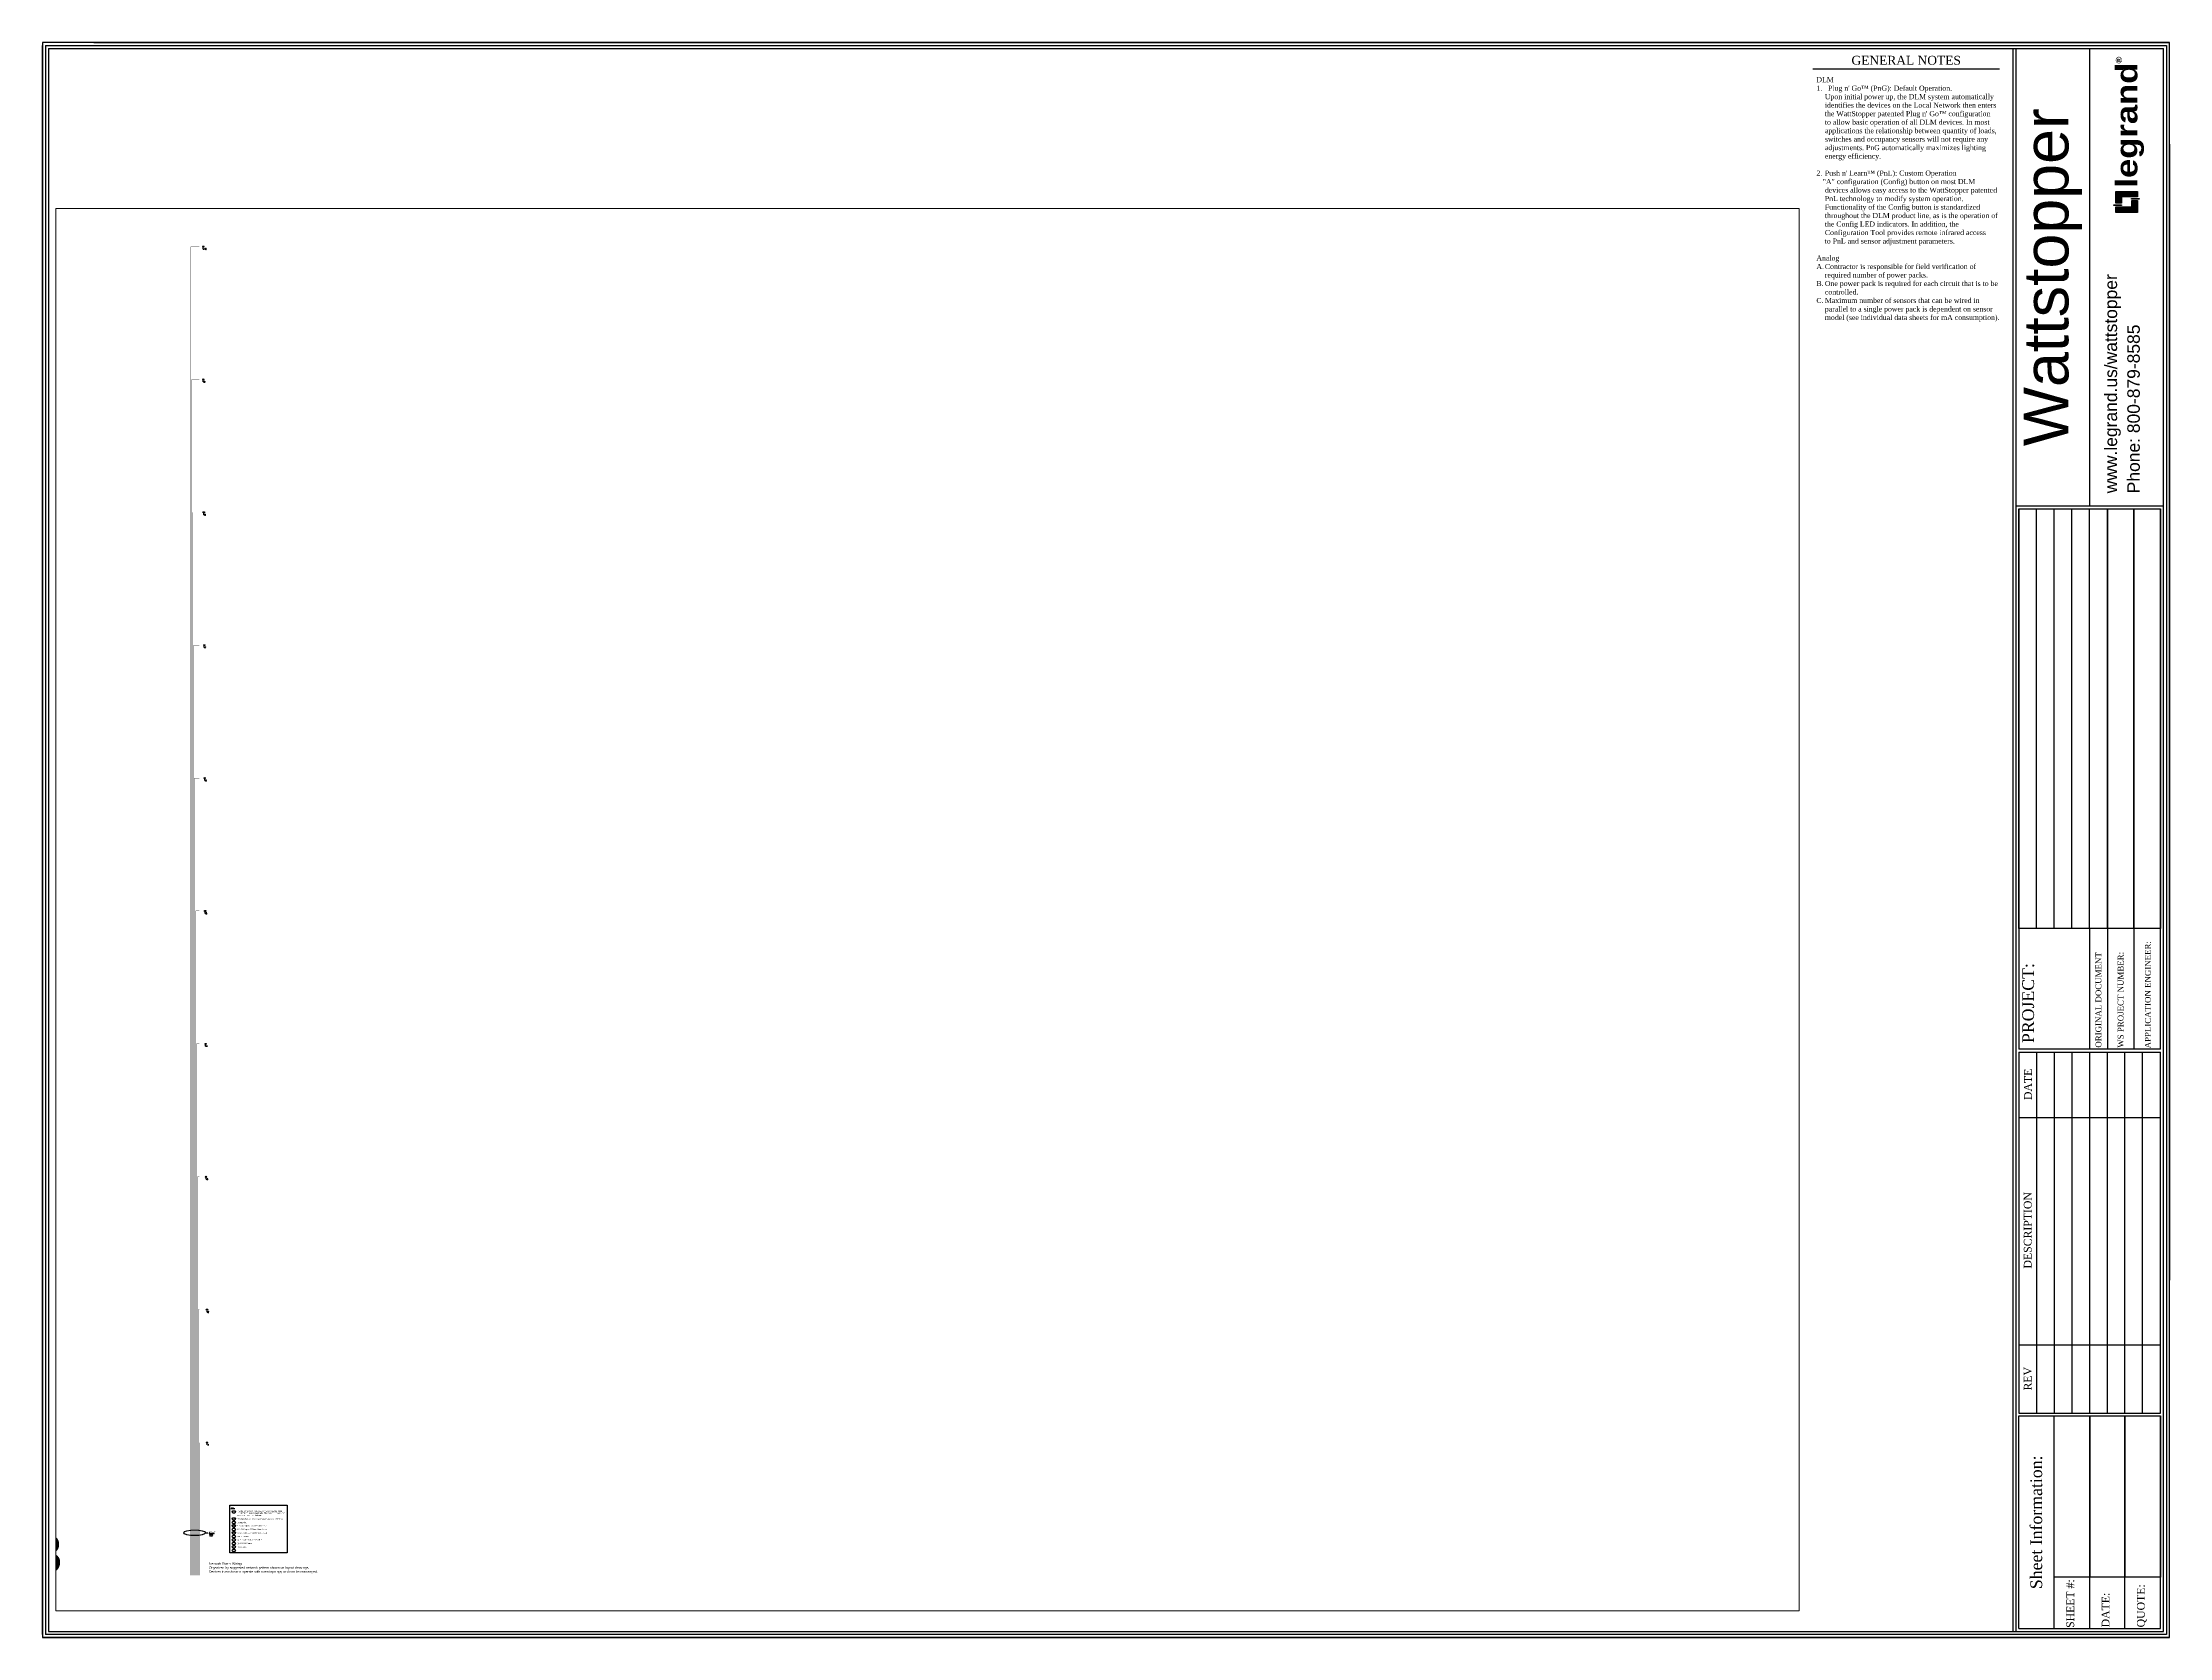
# Paper-space layout 'COMPANY 36 X 48' of a CAD drawing. Header units: inches. Extents: x -0.4 to 47.6, y 0 to 36.
# The model-space entities are those that its viewports show. They can reach past a viewport. Long polylines and large blocks are cut down to what shows.
import ezdxf
from ezdxf.enums import TextEntityAlignment as Align

# ---------------------------------------------------------------- set-up
doc = ezdxf.new("R2010")
doc.units = ezdxf.units.IN
doc.header["$MEASUREMENT"] = 0
doc.linetypes.add('DASHED', pattern=[0.75, 0.5, -0.25])
doc.linetypes.add('HIDDEN', pattern=[0.375, 0.25, -0.125])
for name, color, linetype in [('_TW_DLM_Analog_Mix', 160, 'Continuous'), ('_WS_120_OHM', 160, 'Continuous'), ('_WS_18_AWG', 7, 'Continuous'), ('_WS_20_AWG', 7, 'Continuous'), ('_WS_3_18_AWG', 20, 'Continuous'), ('_WS_CAT5E', 3, 'Continuous'), ('_WS_CONTROLLER_BUS', 10, 'Continuous'), ('_WS_ENCLOSURE_BUS', 114, 'Continuous'), ('_WS_MSTP', 160, 'HIDDEN'), ('_WS_RS232', 4, 'Continuous'), ('_WS_STATION_BUS', 200, 'Continuous'), ('_WS_WattStopper', 160, 'Continuous'), ('Riser', 7, 'Continuous')]:
    doc.layers.add(name, color=color, linetype=linetype)
doc.layers.add('_WS_Viewport', color=7, linetype='Continuous', plot=False)
doc.styles.add('Arial', font='arial.ttf', dxfattribs={"height": 0.1875})
doc.styles.add('Legrand', font='ariblk.ttf', dxfattribs={"height": 0.1875})
doc.styles.get("Standard").update_dxf_attribs({"font": 'arial.ttf'})
doc.styles.add('WS8th', font='complex.shx', dxfattribs={"height": 0.1875})
doc.styles.add('WSTB', font='times.ttf')

# ---------------------------------------------------------------- blocks, each defined once
blk = doc.blocks.new('*U275')
at = {"layer": '_WS_WattStopper'}
h = blk.add_hatch(color=256, dxfattribs=at)
h.dxf.hatch_style = 1
h.paths.add_polyline_path([(47.279, 32.166), (47.279, 32.432), (47.147, 32.432), (47.147, 32.288), (46.788, 32.288), (46.788, 32.166)])
h.paths.add_polyline_path([(47.145, 32.482), (47.145, 32.464), (47.319, 32.464), (47.319, 32.482)])
h.paths.add_polyline_path([(46.92, 32.321), (46.92, 32.339), (46.746, 32.339), (46.746, 32.321)])
h.paths.add_polyline_path([(46.918, 32.514), (47.277, 32.514), (47.277, 32.637), (46.786, 32.637), (46.786, 32.371), (46.918, 32.371)])
at = {"layer": '_TW_DLM_Analog_Mix', "const_width": 0.0301}
blk.add_lwpolyline([(39.95, 35.399), (44.166, 35.399)], dxfattribs=at)
at = {"layer": '_WS_WattStopper', "linetype": 'Continuous'}
for p, q in [((48, 36), (0, 36)), ((0, 36), (0, 0)), ((1.154, 36), (48, 36)), ((0, 0.066), (0, 35.934)), ((0.066, 35.934), (0.066, 0.066)), ((0.066, 35.934), (47.934, 35.934)), ((0.133, 35.867), (47.867, 35.867)), ((0.133, 35.867), (0.133, 0.133))]:
    blk.add_line(p, q, dxfattribs=at)
at = {"layer": '_WS_WattStopper'}
for p, q in [((48, 0), (48, 36)), ((44.466, 35.867), (44.466, 0.133)), ((44.532, 35.867), (44.532, 0.133)), ((46.2, 25.541), (46.2, 35.867)), ((47.867, 0.133), (47.867, 35.867)), ((47.934, 35.934), (47.934, 0.066)), ((48, 33.703), (48, 8.063)), ((44.532, 25.541), (47.867, 25.541)), ((44.598, 25.475), (47.801, 25.475)), ((44.598, 25.475), (44.598, 13.277)), ((44.998, 16.003), (44.998, 25.475)), ((45.398, 16.003), (45.398, 25.475)), ((45.798, 16.003), (45.798, 25.475)), ((46.198, 16.003), (46.198, 25.475)), ((47.801, 13.277), (47.801, 25.475)), ((46.198, 16.003), (46.198, 13.277)), ((46.598, 16.003), (46.598, 13.277)), ((47.199, 16.003), (47.199, 13.277)), ((47.801, 13.277), (44.598, 13.277)), ((44.598, 13.21), (47.801, 13.21)), ((44.598, 13.21), (44.598, 5.066)), ((45.005, 5.066), (45.005, 13.21)), ((45.403, 5.066), (45.403, 13.21)), ((45.802, 5.066), (45.802, 13.21)), ((46.2, 5.066), (46.2, 13.21)), ((46.598, 5.066), (46.598, 13.21)), ((46.996, 5.066), (46.996, 13.21)), ((47.394, 5.066), (47.394, 13.21)), ((47.801, 5.066), (47.801, 13.21)), ((44.598, 11.74), (47.801, 11.74)), ((44.598, 6.603), (47.801, 6.603)), ((44.598, 5.066), (47.801, 5.066)), ((44.598, 5), (47.801, 5)), ((44.598, 0.199), (44.598, 5)), ((45.395, 0.199), (45.395, 5)), ((45.395, 0.199), (45.395, 5)), ((46.2, 0.199), (46.2, 5)), ((46.2, 0.199), (46.2, 5)), ((46.996, 0.199), (46.996, 5)), ((47.801, 0.199), (47.801, 5)), ((47.801, 0.199), (47.801, 5)), ((0, 0), (48, 0)), ((47.934, 0.066), (0.066, 0.066)), ((0.133, 0.133), (47.867, 0.133)), ((44.598, 0.199), (47.801, 0.199)), ((48, 0), (0, 0))]:
    blk.add_line(p, q, dxfattribs=at)
for points in [[(46.92, 32.339), (46.92, 32.321), (46.746, 32.321), (46.746, 32.339)], [(46.918, 32.514), (46.918, 32.371), (46.786, 32.371), (46.786, 32.637), (47.277, 32.637), (47.277, 32.514)], [(47.147, 32.288), (47.147, 32.432), (47.279, 32.432), (47.279, 32.166), (46.788, 32.166), (46.788, 32.288)], [(47.145, 32.464), (47.145, 32.482), (47.319, 32.482), (47.319, 32.464)], [(44.598, 25.475), (46.598, 25.475), (46.598, 16.003), (44.598, 16.003)], [(46.598, 25.475), (47.199, 25.475), (47.199, 16.003), (46.598, 16.003)], [(47.199, 25.475), (47.801, 25.475), (47.801, 16.003), (47.199, 16.003)]]:
    blk.add_lwpolyline(points, close=True, dxfattribs=at)
for points in [[(46.2, 5), (46.2, 1.359), (45.395, 1.359), (45.395, 5)], [(46.996, 5), (46.996, 1.359), (46.2, 1.359), (46.2, 5)], [(47.801, 5), (47.801, 1.359), (46.996, 1.359), (46.996, 5)]]:
    blk.add_lwpolyline(points, dxfattribs=at)
at = {"insert": (13.845, 25.539), "char_height": 0.18, "attachment_point": 6}
blk.add_mtext('\\A1;', dxfattribs=at)
at = {"layer": '_TW_DLM_Analog_Mix', "style": 'WSTB'}
blk.add_text('GENERAL NOTES', height=0.20077, dxfattribs=at).set_placement((42.058, 35.499), align=Align.CENTER)
at = {"layer": '_TW_DLM_Analog_Mix', "linetype": 'Continuous', "insert": (40.032, 35.219), "char_height": 0.114984, "width": 4.04095, "attachment_point": 1, "style": 'WSTB'}
blk.add_mtext('DLM\\P1.   Plug n\' Go™ (PnG): Default Operation. \\P\\pl0.1912,t0.1912;Upon initial power up, the DLM system automatically identifies the devices on the Local Network then enters the WattStopper patented Plug n\' Go™ configuration to allow basic operation of all DLM devices. In most applications the relationship between quantity of loads, switches and occupancy sensors will not require any adjustments. PnG automatically maximizes lighting energy efficiency.\\P\\pl0;\\P\\pi-0.1912,l0.1912;2.^IPush n\' Learn™ (PnL): Custom Operation  \\P\\pi-0.0478;"A" configuration (Config) button on most DLM devices allows easy access to the WattStopper patented PnL technology to modify system operation. Functionality of the Config button is standardized throughout the DLM product line, as is the operation of the Config LED indicators. In addition, the Configuration Tool provides remote infrared access \\P to PnL and sensor adjustment parameters.\\P\\P\\pi0,l0,tz;Analog\\P\\pi-0.19119,l0.19119,t0.19119,0.28678;A.^IContractor is responsible for field verification of \\P\\pi0,t0.28678;required number of power packs.\\P\\pi-0.19119,t0.19119,0.28678;B.^IOne power pack is required for each circuit that is to be \\P\\pi0,t0.28678;controlled.\\P\\pi-0.19119,t0.19119,0.28678;C.^IMaximum number of sensors that can be wired in \\P\\pi0,t0.28678;parallel to a single power pack is dependent on sensor \\Pmodel (see individual data sheets for mA consumption).', dxfattribs=at)
at = {"layer": '_WS_WattStopper'}
for s, height, style, p in [('®', 0.133, 'Legrand', (46.923, 35.525)), ('ORIGINAL DOCUMENT', 0.1327, 'WSTB', (46.463, 13.313)), ('WS PROJECT NUMBER:', 0.1327, 'WSTB', (46.964, 13.313)), ('APPLICATION ENGINEER:', 0.13265, 'WSTB', (47.578, 13.297)), ('PROJECT:', 0.2654, 'WSTB', (44.943, 13.417)), ('DATE', 0.1756, 'WSTB', (44.894, 12.13)), ('DESCRIPTION', 0.17557, 'WSTB', (44.888, 8.328)), ('REV', 0.1756, 'WSTB', (44.888, 5.575)), ('SHEET #:', 0.1756, 'WSTB', (45.849, 0.216)), ('DATE:', 0.1756, 'WSTB', (46.645, 0.228)), ('QUOTE:', 0.1756, 'WSTB', (47.441, 0.228))]:
    blk.add_text(s, height=height, rotation=90, dxfattribs=dict(at, style=style)).set_placement(p)
at = {"layer": '_WS_WattStopper', "style": 'Legrand'}
blk.add_text('legrand', height=0.4881, rotation=90, dxfattribs=at).set_placement((47.032, 32.726), align=Align.MIDDLE_LEFT)
at = {"layer": '_WS_WattStopper', "rotation": 90}
for s, width, gutter_width, insert, char_height, attachment_point, style in [('\\A2;{\\fArial|b0|i0|c0|p34;\\H5.3333x;Wattstopper}', 0.68888, 0.938, (45.366, 30.704), 0.19, 5, 'Arial'), ('\\A2;{\\fArial|b0|i0|c0|p34;\\H5.3333x;www.legrand.us/wattstopper}', 6.42662, 0.938, (46.719, 25.826), 0.05284, 4, 'WS8th'), ('\\A2;{\\fArial|b0|i0|c0|p34;\\H5.3333x;Phone: 800-879-8585}', 6.42662, 0.938, (47.191, 25.826), 0.05284, 4, 'WS8th'), ('Sheet Information:', 3.65264, 1, (44.996, 2.599), 0.26542, 5, 'WSTB')]:
    blk.add_mtext_dynamic_manual_height_columns(s, width=width, gutter_width=gutter_width, heights=[0], dxfattribs=dict(at, insert=insert, char_height=char_height, attachment_point=attachment_point, style=style))
at = {"layer": '_WS_WattStopper', "style": 'WSTB'}
for tag, height, p in [('DOCUMENT', 0.199, (46.398, 20.831)), ('PROJECT1', 0.199, (44.798, 20.831)), ('PROJECT2', 0.199, (45.198, 20.831)), ('PROJECT3', 0.199, (45.598, 20.831)), ('PROJECT4', 0.199, (45.999, 20.831)), ('PRJB', 0.199, (46.899, 20.831)), ('NAME', 0.199, (47.5, 20.831)), ('REVISION_1', 0.126, (45.204, 12.475)), ('REVISION_2', 0.126, (45.602, 12.475)), ('REVISION_3', 0.126, (46.001, 12.475)), ('REVISION_4', 0.126, (46.399, 12.475)), ('REVISION_5', 0.126, (46.794, 12.475)), ('REVISION_6', 0.126, (47.195, 12.475)), ('REVISION_7', 0.126, (47.593, 12.475)), ('REVISION_1_DESC', 0.126, (45.204, 9.171)), ('REVISION_2_DESC', 0.126, (45.602, 9.171)), ('REVISION_3_DESC', 0.126, (46.001, 9.171)), ('REVISION_4_DESC', 0.126, (46.399, 9.171)), ('REVISION_5_DESC', 0.126, (46.797, 9.171)), ('REVISION_6_DESC', 0.126, (47.195, 9.171)), ('SHEET', 0.199, (45.793, 3.179)), ('DATE', 0.199, (46.598, 3.179)), ('QUOTE', 0.199, (47.394, 3.179))]:
    blk.add_attdef(tag, text='', height=height, rotation=90, dxfattribs=at).set_placement(p, align=Align.MIDDLE_CENTER)
blk = doc.blocks.new('_1')
at = {"linetype": 'Continuous'}
for p, q in [((-0.25, 0.2), (-0.15, 0.4)), ((-0.15, 0), (-0.25, 0.2)), ((-0.15, 0.4), (0.15, 0.4)), ((0.15, 0), (-0.15, 0)), ((0.15, 0.4), (0.25, 0.2)), ((0.25, 0.2), (0.15, 0))]:
    blk.add_line(p, q, dxfattribs=at)
blk.add_text('1', height=0.2).set_placement((0, 0.1), align=Align.CENTER)
blk = doc.blocks.new('_HEX_NOTE_X')
at = {"color": 0, "linetype": 'Continuous'}
for p, q in [((-0.3, 0), (-0.18, 0.24)), ((-0.18, -0.24), (-0.3, 0)), ((-0.18, 0.24), (0.18, 0.24)), ((0.18, 0.24), (0.3, 0)), ((0.3, 0), (0.18, -0.24)), ((0.18, -0.24), (-0.18, -0.24))]:
    blk.add_line(p, q, dxfattribs=at)
at = {"color": 0, "style": 'Arial'}
blk.add_text('X', height=0.24, dxfattribs=at).set_placement((0, 0), align=Align.MIDDLE_CENTER)
blk = doc.blocks.new('_HEX_NOTE_10')
at = {"color": 0, "linetype": 'Continuous'}
for p, q in [((-0.3, 0), (-0.18, 0.24)), ((-0.18, -0.24), (-0.3, 0)), ((-0.18, 0.24), (0.18, 0.24)), ((0.18, 0.24), (0.3, 0)), ((0.3, 0), (0.18, -0.24)), ((0.18, -0.24), (-0.18, -0.24))]:
    blk.add_line(p, q, dxfattribs=at)
at = {"color": 0, "style": 'Arial'}
blk.add_text('10', height=0.24, dxfattribs=at).set_placement((0, 0), align=Align.MIDDLE_CENTER)
blk = doc.blocks.new('_HEX_NOTE_2')
at = {"color": 0, "linetype": 'Continuous'}
for p, q in [((-0.3, 0), (-0.18, 0.24)), ((-0.18, -0.24), (-0.3, 0)), ((-0.18, 0.24), (0.18, 0.24)), ((0.18, 0.24), (0.3, 0)), ((0.3, 0), (0.18, -0.24)), ((0.18, -0.24), (-0.18, -0.24))]:
    blk.add_line(p, q, dxfattribs=at)
at = {"color": 0, "style": 'Arial'}
blk.add_text('2', height=0.24, dxfattribs=at).set_placement((0, 0), align=Align.MIDDLE_CENTER)
blk = doc.blocks.new('_HEX_NOTE_3')
at = {"color": 0, "linetype": 'Continuous'}
for p, q in [((-0.3, 0), (-0.18, 0.24)), ((-0.18, -0.24), (-0.3, 0)), ((-0.18, 0.24), (0.18, 0.24)), ((0.18, 0.24), (0.3, 0)), ((0.3, 0), (0.18, -0.24)), ((0.18, -0.24), (-0.18, -0.24))]:
    blk.add_line(p, q, dxfattribs=at)
at = {"color": 0, "style": 'Arial'}
blk.add_text('3', height=0.24, dxfattribs=at).set_placement((0, 0), align=Align.MIDDLE_CENTER)
blk = doc.blocks.new('_HEX_NOTE_4')
at = {"color": 0, "linetype": 'Continuous'}
for p, q in [((-0.3, 0), (-0.18, 0.24)), ((-0.18, -0.24), (-0.3, 0)), ((-0.18, 0.24), (0.18, 0.24)), ((0.18, 0.24), (0.3, 0)), ((0.3, 0), (0.18, -0.24)), ((0.18, -0.24), (-0.18, -0.24))]:
    blk.add_line(p, q, dxfattribs=at)
at = {"color": 0, "style": 'Arial'}
blk.add_text('4', height=0.24, dxfattribs=at).set_placement((0, 0), align=Align.MIDDLE_CENTER)
blk = doc.blocks.new('_HEX_NOTE_5')
at = {"color": 0, "linetype": 'Continuous'}
for p, q in [((-0.3, 0), (-0.18, 0.24)), ((-0.18, -0.24), (-0.3, 0)), ((-0.18, 0.24), (0.18, 0.24)), ((0.18, 0.24), (0.3, 0)), ((0.3, 0), (0.18, -0.24)), ((0.18, -0.24), (-0.18, -0.24))]:
    blk.add_line(p, q, dxfattribs=at)
at = {"color": 0, "style": 'Arial'}
blk.add_text('5', height=0.24, dxfattribs=at).set_placement((0, 0), align=Align.MIDDLE_CENTER)
blk = doc.blocks.new('_HEX_NOTE_6')
at = {"color": 0, "linetype": 'Continuous'}
for p, q in [((-0.3, 0), (-0.18, 0.24)), ((-0.18, -0.24), (-0.3, 0)), ((-0.18, 0.24), (0.18, 0.24)), ((0.18, 0.24), (0.3, 0)), ((0.3, 0), (0.18, -0.24)), ((0.18, -0.24), (-0.18, -0.24))]:
    blk.add_line(p, q, dxfattribs=at)
at = {"color": 0, "style": 'Arial'}
blk.add_text('6', height=0.24, dxfattribs=at).set_placement((0, 0), align=Align.MIDDLE_CENTER)
blk = doc.blocks.new('_HEX_NOTE_7')
at = {"color": 0, "linetype": 'Continuous'}
for p, q in [((-0.3, 0), (-0.18, 0.24)), ((-0.18, -0.24), (-0.3, 0)), ((-0.18, 0.24), (0.18, 0.24)), ((0.18, 0.24), (0.3, 0)), ((0.3, 0), (0.18, -0.24)), ((0.18, -0.24), (-0.18, -0.24))]:
    blk.add_line(p, q, dxfattribs=at)
at = {"color": 0, "style": 'Arial'}
blk.add_text('7', height=0.24, dxfattribs=at).set_placement((0, 0), align=Align.MIDDLE_CENTER)
blk = doc.blocks.new('_HEX_NOTE_8')
at = {"color": 0, "linetype": 'Continuous'}
for p, q in [((-0.3, 0), (-0.18, 0.24)), ((-0.18, -0.24), (-0.3, 0)), ((-0.18, 0.24), (0.18, 0.24)), ((0.18, 0.24), (0.3, 0)), ((0.3, 0), (0.18, -0.24)), ((0.18, -0.24), (-0.18, -0.24))]:
    blk.add_line(p, q, dxfattribs=at)
at = {"color": 0, "style": 'Arial'}
blk.add_text('8', height=0.24, dxfattribs=at).set_placement((0, 0), align=Align.MIDDLE_CENTER)
blk = doc.blocks.new('_HEX_NOTE_9')
at = {"color": 0, "linetype": 'Continuous'}
for p, q in [((-0.3, 0), (-0.18, 0.24)), ((-0.18, -0.24), (-0.3, 0)), ((-0.18, 0.24), (0.18, 0.24)), ((0.18, 0.24), (0.3, 0)), ((0.3, 0), (0.18, -0.24)), ((0.18, -0.24), (-0.18, -0.24))]:
    blk.add_line(p, q, dxfattribs=at)
at = {"color": 0, "style": 'Arial'}
blk.add_text('9', height=0.24, dxfattribs=at).set_placement((0, 0), align=Align.MIDDLE_CENTER)
blk = doc.blocks.new('_HEX_NOTE_1')
at = {"color": 0, "linetype": 'Continuous'}
for p, q in [((-0.3, 0), (-0.18, 0.24)), ((-0.18, -0.24), (-0.3, 0)), ((-0.18, 0.24), (0.18, 0.24)), ((0.18, 0.24), (0.3, 0)), ((0.3, 0), (0.18, -0.24)), ((0.18, -0.24), (-0.18, -0.24))]:
    blk.add_line(p, q, dxfattribs=at)
at = {"color": 0, "style": 'Arial'}
blk.add_text('1', height=0.24, dxfattribs=at).set_placement((0, 0), align=Align.MIDDLE_CENTER)

msp = doc.modelspace()

# ---------------------------------------------------------------- linework, layer by layer
at = {"linetype": 'Continuous'}
msp.add_line((1.989, -18.18186), (2.46543, -18.18186), dxfattribs=at)
msp.add_lwpolyline([(6.5717, -13.01184), (17.38935, -13.01184), (17.38935, -21.98197), (6.5717, -21.98197)], close=True)
msp.add_ellipse((-0.04456, -18.18176), major_axis=(2.03356, -0.0001), ratio=0.260882139, dxfattribs=at)
at = {"layer": '_WS_120_OHM', "linetype": 'Continuous'}
for p, q in [((7.04708, -15.58935), (7.16708, -15.34935)), ((7.16708, -15.82935), (7.04708, -15.58935)), ((7.16708, -15.34935), (7.52708, -15.34935)), ((7.52708, -15.82935), (7.16708, -15.82935)), ((7.52708, -15.34935), (7.64708, -15.58935)), ((7.64708, -15.58935), (7.52708, -15.82935))]:
    msp.add_line(p, q, dxfattribs=at)
at = {"layer": '_WS_CAT5E', "linetype": 'Continuous'}
for p, q in [((7.04708, -16.24679), (7.16708, -16.00679)), ((7.16708, -16.48679), (7.04708, -16.24679)), ((7.16708, -16.00679), (7.52708, -16.00679)), ((7.52708, -16.48679), (7.16708, -16.48679)), ((7.52708, -16.00679), (7.64708, -16.24679)), ((7.64708, -16.24679), (7.52708, -16.48679))]:
    msp.add_line(p, q, dxfattribs=at)
at = {"layer": '_WS_MSTP', "color": 7, "linetype": 'Continuous'}
for p, q in [((1.59103, 223.32666), (1.59103, 223.69016)), ((1.59103, 223.32666), (1.70094, 223.32666)), ((1.59103, 198.32666), (1.59103, 198.69016)), ((1.59103, 198.32666), (1.70094, 198.32666)), ((1.67783, 173.32915), (1.67783, 173.69028)), ((1.67783, 173.32915), (1.78761, 173.32915)), ((1.76463, 148.32915), (1.76463, 148.69028)), ((1.76463, 148.32915), (1.87441, 148.32915)), ((1.85143, 123.32915), (1.85143, 123.69028)), ((1.85143, 123.32915), (1.96121, 123.32915)), ((1.93823, 98.32915), (1.93823, 98.69028)), ((1.93823, 98.32915), (2.04801, 98.32915)), ((2.02503, 73.32915), (2.02503, 73.69028)), ((2.02503, 73.32915), (2.13481, 73.32915)), ((2.11183, 48.32915), (2.11183, 48.69028)), ((2.11183, 48.32915), (2.22161, 48.32915)), ((2.28543, 23.32915), (2.28543, 23.69028)), ((2.28543, 23.32915), (2.39521, 23.32915)), ((2.28543, 23.32915), (2.39521, 23.32915)), ((2.28543, -1.67085), (2.28543, -1.30972)), ((2.28543, -1.67085), (2.39521, -1.67085))]:
    msp.add_line(p, q, dxfattribs=at)
at = {"layer": '_WS_MSTP', "color": 7, "linetype": 'DASHED', "const_width": 0.06}
for points in [[(-0.73896, 198.79006), (-0.73896, 223.79006)], [(-0.73896, 223.79006), (0.82344, 223.79006)], [(-0.73896, 173.79006), (-0.73896, 198.79006)], [(-0.56536, 173.79006), (-0.56536, 198.79006)], [(-0.56536, 198.79006), (0.82344, 198.79006)], [(-0.73896, 148.79006), (-0.73896, 173.79006)], [(-0.56536, 148.79006), (-0.56536, 173.79006)], [(-0.39176, 148.79006), (-0.39176, 173.79006)], [(-0.39176, 173.79006), (0.82344, 173.79006)], [(-0.73896, 123.79006), (-0.73896, 148.79006)], [(-0.56536, 123.79006), (-0.56536, 148.79006)], [(-0.39176, 123.79006), (-0.39176, 148.79006)], [(-0.21816, 123.79006), (-0.21816, 148.79006)], [(-0.21816, 148.79006), (0.82344, 148.79006)], [(-0.73896, 98.79006), (-0.73896, 123.79006)], [(-0.56536, 98.79006), (-0.56536, 123.79006)], [(-0.39176, 98.79006), (-0.39176, 123.79006)], [(-0.21816, 98.79006), (-0.21816, 123.79006)], [(-0.04456, 98.79006), (-0.04456, 123.79006)], [(-0.04456, 123.79006), (0.82344, 123.79006)], [(-0.73896, 73.79006), (-0.73896, 98.79006)], [(-0.56536, 73.79006), (-0.56536, 98.79006)], [(-0.39176, 73.79006), (-0.39176, 98.79006)], [(-0.21816, 73.79006), (-0.21816, 98.79006)], [(-0.04456, 73.79006), (-0.04456, 98.79006)], [(0.12904, 73.79006), (0.12904, 98.79006)], [(0.12904, 98.79006), (0.82344, 98.79006)], [(-0.73896, 48.79006), (-0.73896, 73.79006)], [(-0.56536, 48.79006), (-0.56536, 73.79006)], [(-0.39176, 48.79006), (-0.39176, 73.79006)], [(-0.21816, 48.79006), (-0.21816, 73.79006)], [(-0.04456, 48.79006), (-0.04456, 73.79006)], [(0.12904, 48.79006), (0.12904, 73.79006)], [(0.30264, 48.79006), (0.30264, 73.79006)], [(0.30264, 73.79006), (0.82344, 73.79006)], [(-0.73896, 23.79006), (-0.73896, 48.79006)], [(-0.56536, 23.79006), (-0.56536, 48.79006)], [(-0.39176, 23.79006), (-0.39176, 48.79006)], [(-0.21816, 23.79006), (-0.21816, 48.79006)], [(-0.04456, 23.79006), (-0.04456, 48.79006)], [(0.12904, 23.79006), (0.12904, 48.79006)], [(0.30264, 23.79006), (0.30264, 48.79006)], [(0.47624, 23.79006), (0.47624, 48.79006)], [(0.47624, 48.79006), (0.82344, 48.79006)], [(-0.73896, -1.20994), (-0.73896, 23.79006)], [(-0.56536, -1.20994), (-0.56536, 23.79006)], [(-0.39176, -1.20994), (-0.39176, 23.79006)], [(-0.21816, -1.20994), (-0.21816, 23.79006)], [(-0.04456, -1.20994), (-0.04456, 23.79006)], [(0.12904, -1.20994), (0.12904, 23.79006)], [(0.30264, -1.20994), (0.30264, 23.79006)], [(0.47624, -1.20994), (0.47624, 23.79006)], [(0.64984, -1.20994), (0.64984, 23.79006)], [(0.64984, 23.79006), (0.82344, 23.79006)], [(-0.73896, -26.20994), (-0.73896, -1.20994)], [(-0.56536, -26.20994), (-0.56536, -1.20994)], [(-0.39176, -26.20994), (-0.39176, -1.20994)], [(-0.21816, -26.20994), (-0.21816, -1.20994)], [(-0.04456, -26.20994), (-0.04456, -1.20994)], [(0.12904, -26.20994), (0.12904, -1.20994)], [(0.30264, -26.20994), (0.30264, -1.20994)], [(0.47624, -26.20994), (0.47624, -1.20994)], [(0.64984, -26.20994), (0.64984, -1.20994)], [(0.82344, -26.20994), (0.82344, -1.20994)]]:
    msp.add_lwpolyline(points, dxfattribs=at)
at = {"layer": '_WS_MSTP', "color": 7, "linetype": 'Continuous'}
for centre, major_axis in [((1.59269, 223.79006), (0.15147, 0)), ((1.59269, 198.79006), (0.15147, 0)), ((1.67949, 173.79006), (0.15129, 0)), ((1.76629, 148.79006), (0.15129, 0)), ((1.85309, 123.79006), (0.15129, 0)), ((1.93989, 98.79006), (0.15129, 0)), ((2.02669, 73.79006), (0.15129, 0)), ((2.11349, 48.79006), (0.15129, 0)), ((2.28709, 23.79006), (0.15129, 0)), ((2.28709, -1.20994), (0.15129, 0))]:
    msp.add_ellipse(centre, major_axis=major_axis, ratio=0.659604563, dxfattribs=at)

# ---------------------------------------------------------------- block references
at = {"linetype": 'Continuous', "xscale": 0.9359999999999999, "yscale": 0.9359999999999999, "zscale": 0.9359999999999999}
msp.add_blockref('_1', (3.0678, -18.82224), dxfattribs=at)
msp.add_blockref('_HEX_NOTE_X', (7.34708, -21.50637))
at = {"layer": '_WS_120_OHM'}
msp.add_blockref('_HEX_NOTE_2', (7.34708, -15.58935), dxfattribs=at)
at = {"layer": '_WS_18_AWG'}
msp.add_blockref('_HEX_NOTE_4', (7.34708, -16.90424), dxfattribs=at)
at = {"layer": '_WS_20_AWG'}
msp.add_blockref('_HEX_NOTE_5', (7.34708, -17.56169), dxfattribs=at)
at = {"layer": '_WS_3_18_AWG'}
msp.add_blockref('_HEX_NOTE_9', (7.34708, -20.19147), dxfattribs=at)
at = {"layer": '_WS_CAT5E'}
msp.add_blockref('_HEX_NOTE_3', (7.34708, -16.24679), dxfattribs=at)
at = {"layer": '_WS_CONTROLLER_BUS'}
msp.add_blockref('_HEX_NOTE_6', (7.34708, -18.21913), dxfattribs=at)
at = {"layer": '_WS_ENCLOSURE_BUS'}
msp.add_blockref('_HEX_NOTE_7', (7.34708, -18.87658), dxfattribs=at)
at = {"layer": '_WS_MSTP'}
msp.add_blockref('_HEX_NOTE_1', (7.34708, -14.26872), dxfattribs=at)
at = {"layer": '_WS_RS232'}
msp.add_blockref('_HEX_NOTE_10', (7.34708, -20.84892), dxfattribs=at)
at = {"layer": '_WS_STATION_BUS'}
msp.add_blockref('_HEX_NOTE_8', (7.34708, -19.53403), dxfattribs=at)

# ---------------------------------------------------------------- texts
msp.add_text('%%UNote:', height=0.24).set_placement((6.74708, -13.54872))
at = {"insert": (2.66026, -17.89225), "char_height": 0.1872, "width": 2.9918854, "attachment_point": 1, "rotation": 359.6047077}
msp.add_mtext('LM-MSTP \\P{\\Fromand|c0;Dataline}', dxfattribs=at)
at = {"insert": (2.6592, -23.76717), "char_height": 0.449284, "attachment_point": 1}
msp.add_mtext_dynamic_manual_height_columns('Network Room Wiring:\\POrganized by suggested network pattern shown on layout drawings.\\PDevices in each room operate with open topology and can be rearranged.', width=26.7906867, gutter_width=1, heights=[0], dxfattribs=at)
at = {"layer": '_WS_120_OHM'}
msp.add_text('2', height=0.24, dxfattribs=at).set_placement((7.34708, -15.70935), align=Align.CENTER)
at = {"layer": '_WS_120_OHM', "insert": (7.94708, -15.604), "char_height": 0.24, "width": 9.2357068, "attachment_point": 4}
msp.add_mtext('120 Ohm Resistor for end of line termination on MSTP run', dxfattribs=at)
at = {"layer": '_WS_20_AWG', "char_height": 0.24, "width": 9.2357068, "attachment_point": 4}
for s, insert in [('#18 AWG up to 1000 feet Class 2 wire', (7.94708, -16.91889)), ('#20 AWG up to 250 feet Class 2 wire', (7.94708, -17.57634))]:
    msp.add_mtext(s, dxfattribs=dict(at, insert=insert))
at = {"layer": '_WS_3_18_AWG', "insert": (7.94708, -20.20612), "char_height": 0.24, "width": 9.2357068, "attachment_point": 4}
msp.add_mtext('(3) #18 AWG wires', dxfattribs=at)
at = {"layer": '_WS_CAT5E'}
msp.add_text('3', height=0.24, dxfattribs=at).set_placement((7.34708, -16.36679), align=Align.CENTER)
at = {"layer": '_WS_CAT5E', "insert": (7.94708, -16.26145), "char_height": 0.24, "width": 9.2357068, "attachment_point": 4}
msp.add_mtext('CAT5E wire', dxfattribs=at)
at = {"layer": '_WS_CONTROLLER_BUS', "insert": (7.94708, -18.23379), "char_height": 0.24, "width": 9.2357068, "attachment_point": 4}
msp.add_mtext('Controller Bus, or CAT5E wire or both', dxfattribs=at)
at = {"layer": '_WS_ENCLOSURE_BUS', "insert": (7.94708, -18.89123), "char_height": 0.24, "width": 9.2357068, "attachment_point": 4}
msp.add_mtext('Enclosure Bus', dxfattribs=at)
at = {"layer": '_WS_MSTP', "color": 7, "linetype": 'Continuous', "attachment_point": 1, "style": 'WS8th'}
for s, insert, char_height in [('10', (1.72362, 223.47214), 0.270992), ('9', (1.72362, 198.47214), 0.27099), ('8', (1.81027, 173.47445), 0.27067), ('7', (1.89707, 148.47445), 0.27067), ('6', (1.98387, 123.47445), 0.27067), ('5', (2.07067, 98.47445), 0.27067), ('4', (2.15747, 73.47445), 0.27067), ('3', (2.24427, 48.47445), 0.27067), ('2', (2.41787, 23.47445), 0.27067), ('1', (2.41787, -1.52555), 0.27067)]:
    msp.add_mtext_dynamic_manual_height_columns(s, width=100.2027733, gutter_width=0.9375, heights=[0], dxfattribs=dict(at, insert=insert, char_height=char_height))
at = {"layer": '_WS_MSTP', "insert": (7.94708, -13.96872), "char_height": 0.24, "width": 9.2357068, "attachment_point": 1}
msp.add_mtext('The digital network bridges are connected together using LM-MSTP segment network wire. The segment network wire must be run in a linear fashion.', dxfattribs=at)
at = {"layer": '_WS_RS232', "insert": (7.94708, -20.86357), "char_height": 0.24, "width": 9.2357068, "attachment_point": 4}
msp.add_mtext('RS232 wire', dxfattribs=at)
at = {"layer": '_WS_STATION_BUS', "insert": (7.94708, -19.54868), "char_height": 0.24, "width": 9.2357068, "attachment_point": 4}
msp.add_mtext('(4) #16 AWG Station Bus wires', dxfattribs=at)
at = {"layer": 'Riser', "color": 30, "insert": (-51.53668, -16.35191), "char_height": 7, "attachment_point": 4}
msp.add_mtext_dynamic_manual_height_columns('Type \\PGSR3', width=26.7906867, gutter_width=1, heights=[0], dxfattribs=at)

psp = doc.layouts.new('COMPANY 36 X 48')

# ---------------------------------------------------------------- block references
at = {"layer": '_WS_WattStopper'}
psp.add_blockref('*U275', (-0.432, 0), dxfattribs=at)

# ---------------------------------------------------------------- viewports
at = {"layer": '_WS_Viewport'}
psp.add_viewport(center=(19.54, 16.428), size=(39.346, 31.64672), view_center_point=(137.8165, 99.04231), view_height=263.7719166, dxfattribs=at)

doc.saveas('drawing.dxf')
